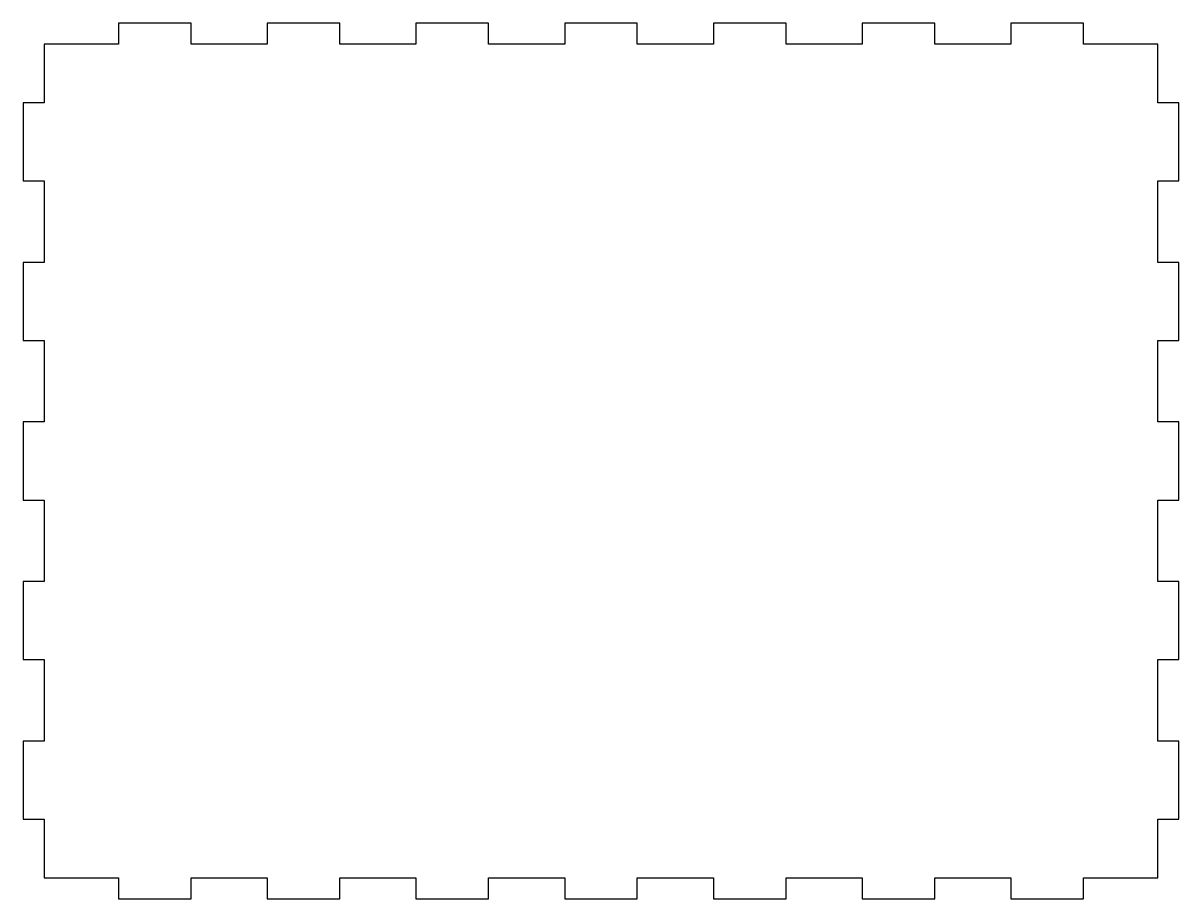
# Model space of a CAD drawing. Header units: millimetres. Extents: x -330 to 0, y -250 to 0.
import ezdxf

# ---------------------------------------------------------------- set-up
doc = ezdxf.new("R2010")
doc.units = ezdxf.units.MM
doc.layers.get('0').update_dxf_attribs({"linetype": 'CONTINUOUS'})

msp = doc.modelspace()

# ---------------------------------------------------------------- linework, layer by layer
msp.add_lwpolyline([(-302.77, -244), (-302.77, -250), (-282.03, -250), (-282.03, -244), (-260.3, -244), (-260.3, -250), (-239.57, -250), (-239.57, -244), (-217.83, -244), (-217.83, -250), (-197.1, -250), (-197.1, -244), (-175.37, -244), (-175.37, -250), (-154.63, -250), (-154.63, -244), (-132.9, -244), (-132.9, -250), (-112.17, -250), (-112.17, -244), (-90.43, -244), (-90.43, -250), (-69.7, -250), (-69.7, -244), (-47.97, -244), (-47.97, -250), (-27.23, -250), (-27.23, -244), (-6, -244), (-6, -227.23), (0, -227.23), (0, -204.95), (-6, -204.95), (-6, -181.68), (0, -181.68), (0, -159.41), (-6, -159.41), (-6, -136.14), (0, -136.14), (0, -113.86), (-6, -113.86), (-6, -90.59), (0, -90.59), (0, -68.32), (-6, -68.32), (-6, -45.05), (0, -45.05), (0, -22.77), (-6, -22.77), (-6, -6), (-27.23, -6), (-27.23, 0), (-47.97, 0), (-47.97, -6), (-69.7, -6), (-69.7, 0), (-90.43, 0), (-90.43, -6), (-112.17, -6), (-112.17, 0), (-132.9, 0), (-132.9, -6), (-154.63, -6), (-154.63, 0), (-175.37, 0), (-175.37, -6), (-197.1, -6), (-197.1, 0), (-217.83, 0), (-217.83, -6), (-239.57, -6), (-239.57, 0), (-260.3, 0), (-260.3, -6), (-282.03, -6), (-282.03, 0), (-302.77, 0), (-302.77, -6), (-324, -6), (-324, -22.77), (-330, -22.77), (-330, -45.05), (-324, -45.05), (-324, -68.32), (-330, -68.32), (-330, -90.59), (-324, -90.59), (-324, -113.86), (-330, -113.86), (-330, -136.14), (-324, -136.14), (-324, -159.41), (-330, -159.41), (-330, -181.68), (-324, -181.68), (-324, -204.95), (-330, -204.95), (-330, -227.23), (-324, -227.23), (-324, -244)], close=True)

doc.saveas('drawing.dxf')
